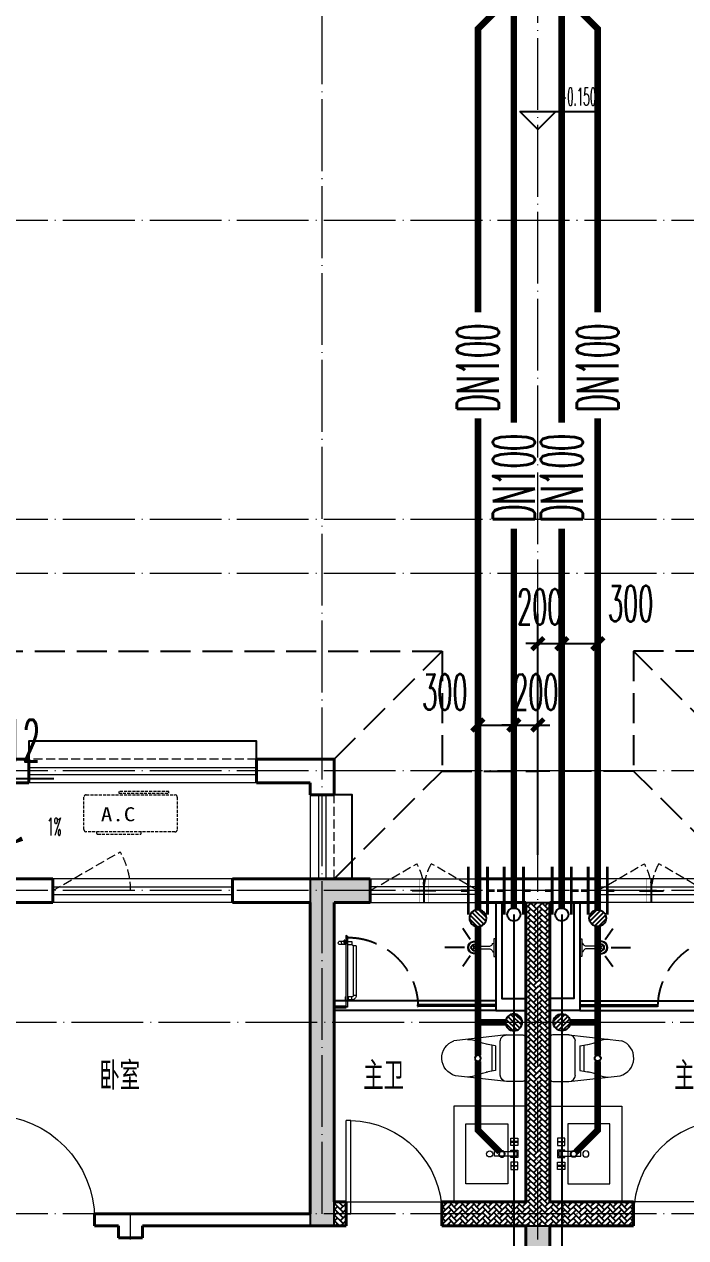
# Model space of a CAD drawing. Extents: x 27938 to 1042331, y -235042 to 1535213.
# Drawn here: x 702529 to 708052, y 679657 to 689796 of the extents above; entities that cross this region are included whole.
import ezdxf

# ---------------------------------------------------------------- set-up
doc = ezdxf.new("R2010")
doc.units = 0
doc.header["$LTSCALE"] = 1000
doc.header["$MEASUREMENT"] = 0
doc.linetypes.add('DASH', pattern=[0.35, 0.25, -0.1])
doc.linetypes.add('DOTE', pattern=[2.42, 2, -0.2, 0.02, -0.2])
for name, color, linetype in [('$RECOVER_210609100354-32', 7, 'Continuous'), ('COLUMN', 9, 'Continuous'), ('DIM_ELEV', 3, 'Continuous'), ('DIM_凝结', 3, 'Continuous'), ('DIM_污水', 3, 'Continuous'), ('EQUIP_地漏', 7, 'Continuous'), ('EQUIP_污水', 7, 'Continuous'), ('IP-bath&kitchen-JOHNSON', 4, 'Continuous'), ('P-bath&kitchen-JOHNSON', 4, 'Continuous'), ('PIPE-污水', 2, 'W'), ('PUB_TEXT', 4, 'Continuous'), ('TEXT_污水', 7, 'Continuous'), ('TWT_DIM', 3, 'Continuous'), ('VALVE_污水', 7, 'Continuous'), ('VPIPE-污水', 2, 'W'), ('保温', 6, 'Continuous'), ('卫生间', 6, 'Continuous'), ('机电标识类', 1, 'Continuous'), ('看线', 251, 'Continuous')]:
    doc.layers.add(name, color=color, linetype=linetype)
for name, color, linetype, lineweight in [('DOTE', 19, 'DOTE', 9), ('LVTRY', 1, 'Continuous', 13), ('PUB_HATCH', 8, 'Continuous', 9), ('WALL', 9, 'Continuous', 40), ('WINDOW', 8, 'Continuous', 15), ('平面-排水沟', 86, 'Continuous', 15), ('平面-栏杆', 135, 'Continuous', 15), ('平面-看线', 45, 'Continuous', 15), ('平面-空调室内机', 176, 'Continuous', 9), ('平面-空调预留孔', 173, 'Continuous', 15), ('空调', 76, 'Continuous', 13)]:
    doc.layers.add(name, color=color, linetype=linetype, lineweight=lineweight)
doc.styles.add('_TCH_DIM', font='SIMPLEX.shx', dxfattribs={"width": 0.6, "oblique": 10, "bigfont": 'hztxt.shx'})
doc.styles.add('_TCH_DIM_T3', font='SIMPLEX.shx', dxfattribs={"width": 0.494118, "bigfont": 'GBCBIG.shx'})
doc.styles.add('_TWT_PIPEDN', font='SIMPLEX.shx', dxfattribs={"width": 0.6, "oblique": 10, "height": 3, "bigfont": 'HZTXT.shx'})
doc.styles.add('_TWT_SERIAL', font='simplex.shx', dxfattribs={"width": 0.6, "oblique": 10, "height": 3, "bigfont": 'aadri.shx'})
doc.styles.get("Standard").update_dxf_attribs({"font": 'gbenor.shx', "bigfont": 'gbcbig.shx'})
doc.styles.add('黑体', font='simhei.ttf')
doc.linetypes.add('W', pattern='A,3,-0.2,["W",Standard,S=0.25,R=0,X=-0.1,Y=-0.115],-0.2', length=3.4)
doc.dimstyles.new('_TWT_ARCH&&100', dxfattribs={"dimtxt": 297.5, "dimasz": 100, "dimexe": 250, "dimexo": 300, "dimgap": 126.25, "dimtad": 1, "dimdec": 0, "dimzin": 0, "dimdsep": 46, "dimtxsty": '_TCH_DIM_T3', "dimblk": 'ARCHTICK', "dimcen": 0.09, "dimclrt": 7, "dimazin": 2, "dimtfac": 1, "dimtdec": 0, "dimtix": 1, "dimtmove": 2, "dimatfit": 3, "dimfxl": 1, "dimtolj": 1, "dimtzin": 0, "dimarcsym": 0})

# ---------------------------------------------------------------- blocks, each defined once
blk = doc.blocks.new('rrrrrrrrrrrra')
at = {"color": 0}
for p, q in [((-112, 459), (-112, 324)), ((253, 484), (-87, 484)), ((278, 324), (278, 459)), ((-112, 324), (-64, -103)), ((278, 324), (228, -116)), ((-59, 271), (224, 271)), ((-21, 232), (-34, 154)), ((186, 232), (-21, 232)), ((186, 232), (199, 154)), ((191, 200), (-26, 200))]:
    blk.add_line(p, q, dxfattribs=at)
for centre, radius, start, end in [((-87, 459), 25, 90, 180), ((253, 459), 25, 0, 90), ((-59, 324), 53.3, 180, 270), ((224, 324), 53.3, 270, 0), ((-323, 210), 294, 333.5369, 351.4828), ((488, 210), 294, 188.5172, 206.4631), ((149, -3), 224, 158.5202, 180), ((16, -3), 224, 0, 21.4798), ((84, -64), 153, 195.0773, 340.1181)]:
    blk.add_arc(centre, radius, start, end, dxfattribs=at)
blk = doc.blocks.new('A$C1E0F638F')
at = {"color": 0}
for points in [[(500, 435), (500, 85), (0, 85), (0, 435)], [(270, 30), (230, 30), (230, 195), (270, 195)], [(120, 0), (180, 0), (180, 60), (120, 60)], [(147, 55), (153, 55), (153, 5), (147, 5)], [(230, 30), (270, 30), (270, 10), (230, 10)], [(380, 0), (320, 0), (320, 60), (380, 60)], [(353, 55), (347, 55), (347, 5), (353, 5)]]:
    blk.add_lwpolyline(points, close=True, dxfattribs=at)
blk.add_lwpolyline([(270, 60), (280, 60), (280, 0), (220, 0), (220, 60), (230, 60)], dxfattribs=at)
blk.add_circle((250, 236), 26, dxfattribs=at)
blk = doc.blocks.new('135')
blk.add_hatch(color=0).paths.add_polyline_path([(5, 2), (4, -1), (-5, 2), (-4, 5)])
at = {"color": 0}
for p, q in [((-6, 19), (-3, 19)), ((-3, 19), (-6, 19)), ((-6, 3), (5, -2)), ((-6, 3), (-5, 3)), ((-5, 11), (-5, 31)), ((5, 11), (-5, 11)), ((5, 10), (-5, 10)), ((-5, 3), (-4, 6)), ((-4, 6), (5, 2)), ((0, 0), (0, 39)), ((6, 19), (3, 19)), ((3, 19), (6, 19)), ((4, -1), (5, 2)), ((5, 11), (5, 32)), ((4, -1), (6, -2))]:
    blk.add_line(p, q, dxfattribs=at)
for centre, radius, start, end in [((6, 16), 13.5, 151.0147, 204.8403), ((13, 4), 20.5, 163.0924, 182.0012), ((-6, 4), 1, 184.2275, 248.4661), ((-5, 22), 0.5, 335.7643, 151.0147), ((4, 18), 9.42, 155.7643, 171.9773), ((9, 15), 14.6, 166.278, 198.0953), ((14, 4), 19.5, 163.7443, 182.5269), ((-5, 3), 0.5, 181.9385, 247.2597), ((5, 22), 0.5, 29.8425, 204.574), ((-6, 17), 11.7, 10.475, 24.574), ((-6, 15), 12.4, 338.6449, 16.0476), ((29, 7), 24, 172.9439, 199.2318), ((-6, 16), 13.4, 334.9111, 29.8425), ((26, 6), 20.6, 169.1454, 199.9526), ((6, -1), 1.17, 247.4597, 19.9526), ((6, -1), 0.5, 247.4597, 19.2318)]:
    blk.add_arc(centre, radius, start, end, dxfattribs=at)
blk.add_open_spline([(-5, 31), (-4, 31), (-2, 33), (1, 29), (3, 31), (5, 32)], degree=3, knots=[0, 0, 0, 0, 3.066329, 6.218313, 11.124135, 11.124135, 11.124135, 11.124135], dxfattribs=at)
blk = doc.blocks.new('SDFAWERAWER')
at = {"layer": 'LVTRY', "color": 0}
for p, q in [((593941, -1242210), (593784, -1242595)), ((593965, -1242220), (593807, -1242604)), ((593941, -1242210), (593965, -1242220)), ((593988, -1242191), (593978, -1242214)), ((594007, -1242226), (593978, -1242214)), ((594017, -1242203), (593988, -1242191)), ((594016, -1242220), (594027, -1242193)), ((594016, -1242220), (594022, -1242223)), ((594026, -1242204), (594018, -1242222)), ((594018, -1242222), (594021, -1242220)), ((594025, -1242211), (594021, -1242220)), ((594023, -1242221), (594022, -1242223)), ((594022, -1242223), (594024, -1242222)), ((594023, -1242211), (594030, -1242194)), ((594024, -1242221), (594024, -1242222)), ((594025, -1242211), (594031, -1242197)), ((594027, -1242193), (594033, -1242195)), ((594028, -1242234), (594078, -1242255)), ((594030, -1242194), (594031, -1242197)), ((594032, -1242197), (594033, -1242195)), ((594033, -1242195), (594034, -1242197)), ((594034, -1242198), (594034, -1242197)), ((594047, -1242201), (594036, -1242229)), ((594036, -1242229), (594039, -1242230)), ((594037, -1242211), (594088, -1242232)), ((594039, -1242230), (594045, -1242214)), ((594039, -1242230), (594042, -1242228)), ((594042, -1242228), (594051, -1242205)), ((594050, -1242202), (594043, -1242218)), ((594047, -1242201), (594050, -1242202)), ((594050, -1242202), (594051, -1242205)), ((594057, -1242246), (594067, -1242223)), ((593784, -1242595), (593807, -1242604)), ((593803, -1242641), (593813, -1242618)), ((593803, -1242641), (593833, -1242653)), ((593813, -1242618), (593842, -1242630)), ((593842, -1242630), (593833, -1242653)), ((593834, -1242656), (593833, -1242653)), ((593845, -1242629), (593834, -1242656)), ((593836, -1242657), (593834, -1242656)), ((593848, -1242630), (593836, -1242657)), ((593845, -1242629), (593842, -1242630)), ((593848, -1242630), (593845, -1242629)), ((593847, -1242662), (593858, -1242634)), ((593847, -1242662), (593850, -1242663)), ((593850, -1242663), (593861, -1242635)), ((593852, -1242662), (593862, -1242637)), ((593858, -1242634), (593861, -1242635)), ((593861, -1242635), (593862, -1242637))]:
    blk.add_line(p, q, dxfattribs=at)
blk.add_lwpolyline([(593823, -1242717), (594046, -1242174), (594037, -1242170), (593814, -1242713)], close=True, dxfattribs=at)
blk.add_arc((594075, -1242240), 15.3, 281.7932, 33.7019, dxfattribs=at)
for centre, major_axis, start_param, end_param in [((593974, -1242224), (3.93, 9.6), 0, 1.570796), ((593817, -1242608), (13.5, 33.1), 1.570796, 3.141593), ((593817, -1242608), (3.93, 9.6), 1.570796, 3.141593)]:
    blk.add_ellipse(centre, major_axis=major_axis, ratio=1, start_param=start_param, end_param=end_param, dxfattribs=at)
at = {"layer": 'P-bath&kitchen-JOHNSON', "color": 0, "linetype": 'DASH'}
blk.add_arc((593810, -1242714), 586, 67.5369, 157.1325, dxfattribs=at)
at = {"layer": 'LVTRY', "color": 8, "xscale": -1, "rotation": 157.7329157530927}
blk.add_blockref('135', (594045, -1242162), dxfattribs=at)
blk = doc.blocks.new('A$C5DCB2F21')
at = {"layer": 'IP-bath&kitchen-JOHNSON', "color": 0}
for p, q in [((-68, -213), (-158, -275)), ((0, -261), (0, -425)), ((68, -213), (158, -275))]:
    blk.add_line(p, q, dxfattribs=at)
for centre, major_axis, ratio, start_param, end_param in [((0, -179), (-51, 0), 0.990052, -1.36297, 4.504563), ((0, -178), (-26.8, 0), 0.994812, -1.167677, 4.309269)]:
    blk.add_ellipse(centre, major_axis=major_axis, ratio=ratio, start_param=start_param, end_param=end_param, dxfattribs=at)
at = {"layer": 'LVTRY', "color": 0}
for p, q in [((74, 0), (-74, 0)), ((-10, -174), (-10, -49)), ((11, -174), (11, -49))]:
    blk.add_line(p, q, dxfattribs=at)
blk.add_lwpolyline([(74, 0), (74, -16), (-74, -16), (-74, 0)], dxfattribs=at)
for points in [[(-26, -31, -0.364142), (-38, -16, -0.020495)], [(-10, -49, 0.214893), (-26, -31, 7.649644)], [(11, -49, -0.21439), (26, -31, -7.649644)], [(26, -31, 0.364142), (38, -16, 0.020495)]]:
    blk.add_lwpolyline(points, format="xyb", dxfattribs=at)
blk.add_arc((0, -174), 10.5, 180, 0, dxfattribs=at)
for centre, major_axis, ratio, start_param, end_param in [((0, -181), (53.6, 0), 0.987577, 1.76809, 7.656688), ((-12, -165), (0, 1.43), 0.85, -1.570796, 4.712389), ((-12, -189), (0, 1.43), 0.85, 4.712389, 10.995574), ((12, -165), (0, 1.43), 0.85, 4.712389, 10.995574), ((12, -189), (0, 1.43), 0.85, 4.712389, 10.995574)]:
    blk.add_ellipse(centre, major_axis=major_axis, ratio=ratio, start_param=start_param, end_param=end_param, dxfattribs=at)
blk = doc.blocks.new('fgdfsdfsfssfes')
at = {"layer": '$RECOVER_210609100354-32', "color": 8}
for points in [[(575944, 371358), (575944, 370458), (575694, 370458)], [(575894, 371358), (575894, 370558), (575694, 370558)]]:
    blk.add_lwpolyline(points, dxfattribs=at)
at = {"layer": 'IP-bath&kitchen-JOHNSON', "color": 8}
for p, q in [((575944, 370538), (577294, 370538)), ((575944, 370503), (576594, 370503)), ((575944, 370493), (576594, 370493)), ((576594, 370493), (576594, 370503)), ((577294, 370493), (577194, 370493)), ((577194, 370483), (577194, 370493)), ((575944, 370458), (577294, 370458)), ((577294, 370483), (577194, 370483))]:
    blk.add_line(p, q, dxfattribs=at)
at = {"layer": 'LVTRY', "color": 8}
blk.add_lwpolyline([(576294, 368858), (575694, 368858), (575694, 369658), (576294, 369658)], close=True, dxfattribs=at)
at = {"layer": 'IP-bath&kitchen-JOHNSON', "color": 8, "rotation": 22.25976934310711}
blk.add_blockref('SDFAWERAWER', (-443125, 1295644), dxfattribs=at)
at = {"layer": 'LVTRY', "color": 8, "rotation": 90.008488524447}
blk.add_blockref('A$C5DCB2F21', (575944, 370983), dxfattribs=at)
at = {"layer": 'LVTRY', "color": 8, "extrusion": (0, 0, -1), "xscale": -1, "zscale": -1, "rotation": 270}
blk.add_blockref('rrrrrrrrrrrra', (-576178, 369976), dxfattribs=at)
at = {"layer": 'LVTRY', "color": 8, "xscale": -1, "rotation": 270}
blk.add_blockref('A$C1E0F638F', (575759, 369009), dxfattribs=at)
blk = doc.blocks.new('HFHFHFHFTF')
at = {"layer": 'PUB_HATCH'}
blk.add_hatch(color=256, dxfattribs=at).paths.add_polyline_path([(559317, 373624), (559317, 373824), (558817, 373824), (558817, 370924), (559017, 370924), (559017, 373624)])
at = {"layer": 'COLUMN', "color": 8}
for p, q in [((559317, 373824), (558817, 373824)), ((558817, 373824), (558817, 370924)), ((559317, 373624), (559317, 373824)), ((559017, 370924), (559017, 373624)), ((559017, 373624), (559317, 373624)), ((558817, 370924), (559017, 370924))]:
    blk.add_line(p, q, dxfattribs=at)
blk = doc.blocks.new('dongkong')
at = {"color": 0}
blk.add_wipeout([(-603756, 210771), (-603756, 210571), (-603836, 210571), (-603836, 210771)], dxfattribs=at)
at = {"layer": '机电标识类', "color": 0, "linetype": 'DASH', "ltscale": 400}
for p, q in [((-603796, 210771), (-603796, 210571)), ((-603896, 210671), (-603696, 210671))]:
    blk.add_line(p, q, dxfattribs=at)
at = {"layer": '空调', "color": 0, "linetype": 'DASH', "const_width": 2}
blk.add_lwpolyline([(-603756, 210771), (-603756, 210571), (-603836, 210571), (-603836, 210771)], close=True, dxfattribs=at)
blk = doc.blocks.new('VDVDVDCZSCCS')
at = {"layer": '保温', "linetype": 'ByBlock', "ltscale": 10}
h = blk.add_hatch(dxfattribs=at)
h.set_pattern_fill('AR-HBONE', color=251, scale=55)
h.set_pattern_definition([(45, (0, 0), (0, 47.4157523), [100.584, -33.528]), (135, (23.708, 23.708), (3e-15, 47.4157523), [100.584, -33.528])])
h.paths.add_polyline_path([(559016, 370924), (559016, 371124), (559116, 371124), (559116, 370924)])
blk = doc.blocks.new('HFTHFFGHFH')
at = {"layer": 'DOTE', "linetype": 'DOTE', "ltscale": 0.3}
for p, q in [((558917, 602649), (558917, 612949)), ((560717, 594449), (560717, 612949)), ((587117, 610949), (534317, 610949)), ((587117, 608449), (534317, 608449)), ((587117, 607999), (534317, 607999)), ((587117, 606349), (534317, 606349)), ((587117, 605349), (534317, 605349)), ((534317, 604249), (587117, 604249)), ((587117, 602649), (534317, 602649)), ((557317, 594449), (557317, 602649))]:
    blk.add_line(p, q, dxfattribs=at)
blk = doc.blocks.new('A$C04040EB5')
at = {"layer": '保温', "linetype": 'ByBlock', "ltscale": 10}
h = blk.add_hatch(dxfattribs=at)
h.set_pattern_fill('AR-HBONE', color=251, scale=55)
h.set_pattern_definition([(45, (-445516.58, -596848.81), (0, 47.4157523), [100.584, -33.528]), (135, (-445492.87, -596825.102), (3e-15, 47.4157523), [100.584, -33.528])])
edge = h.paths.add_edge_path()
edge.add_line((200, 5000), (200, 7500))
edge.add_line((200, 7500), (0, 7500))
edge.add_line((0, 7500), (0, 5000))
edge.add_line((0, 5000), (200, 5000))
h = blk.add_hatch(dxfattribs=at)
h.set_pattern_fill('AR-HBONE', color=251, scale=55)
h.set_pattern_definition([(45, (-445516.58, -596848.81), (0, 47.4157523), [100.584, -33.528]), (135, (-445492.87, -596825.102), (3e-15, 47.4157523), [100.584, -33.528])])
edge = h.paths.add_edge_path()
edge.add_line((900, 4800), (900, 5000))
edge.add_line((900, 5000), (-700, 5000))
edge.add_line((-700, 5000), (-700, 4800))
edge.add_line((-700, 4800), (900, 4800))
at = {"layer": '保温', "linetype": 'Continuous', "ltscale": 10}
h = blk.add_hatch(dxfattribs=at)
h.set_pattern_fill('HEX', color=251, scale=10, angle=90, style=0)
h.set_pattern_definition([(90, (-503782.47, -516048.461), (-16.49778, 1e-15), [9.525, -19.05]), (210, (-503782.47, -516048.461), (8.24889, -14.2874966), [9.525, -19.05]), (150, (-503782.47, -516038.936), (-8.24889, -14.2874966), [9.525, -19.05])])
edge = h.paths.add_edge_path()
edge.add_line((200, 4800), (0, 4800))
edge.add_line((0, 4800), (0, 0))
edge.add_line((0, 0), (200, 0))
edge.add_line((200, 0), (200, 4800))
at = {"layer": '保温', "color": 251, "linetype": 'ByBlock', "ltscale": 10}
for p, q in [((0, 7500), (200, 7500)), ((0, 4800), (200, 4800)), ((0, 0), (200, 0))]:
    blk.add_line(p, q, dxfattribs=at)
blk = doc.blocks.new('BFBTCSD')
at = {"layer": '卫生间', "color": 159, "linetype": 'DASH', "true_color": 0x22346e}
for p, q in [((705117, 683657), (706017, 684557)), ((705117, 682657), (706017, 683557))]:
    blk.add_line(p, q, dxfattribs=at)
blk.add_lwpolyline([(696417, 689157), (698117, 689157), (698117, 684657), (697817, 684657), (697817, 683557), (699117, 683557), (699117, 684557), (706017, 684557), (706017, 683557), (706817, 683557)], dxfattribs=at)
blk = doc.blocks.new('gsergvr')
at = {"layer": '平面-空调预留孔', "color": 0, "linetype": 'DASH', "ltscale": 0.1}
for p, q in [((34075, 17176), (34075, 17166)), ((34085, 17156), (34438, 17156)), ((34448, 17166), (34448, 17176))]:
    blk.add_line(p, q, dxfattribs=at)
blk.add_lwpolyline([(34729, 17176), (33989, 17176, -0.414214), (33969, 17196), (33969, 17466, -0.414214), (33989, 17486), (34729, 17486, -0.414214), (34749, 17466), (34749, 17196, -0.414214)], format="xyb", close=True, dxfattribs=at)
blk.add_lwpolyline([(34679, 17515), (34260, 17515), (34260, 17500), (34679, 17500)], close=True, dxfattribs=at)
for centre, start, end in [((34085, 17166), 180, 270), ((34438, 17166), 270, 0)]:
    blk.add_arc(centre, 10, start, end, dxfattribs=at)
at = {"layer": '平面-空调预留孔', "color": 0, "linetype": 'DASH', "ltscale": 0.1, "style": '黑体', "width": 1.2}
blk.add_text('A.C', height=117, dxfattribs=at).set_placement((34111, 17265))
blk = doc.blocks.new('rtyryrtyeeretee')
at = {"layer": '平面-空调预留孔', "color": 8}
blk.add_blockref('gsergvr', (635673, 326706), dxfattribs=at)
blk = doc.blocks.new('_ArchTick')
at = {"color": 0, "linetype": 'ByBlock', "const_width": 0.4}
blk.add_lwpolyline([(-0.5, -0.5), (0.5, 0.5)], dxfattribs=at)
blk = doc.blocks.new('*D148')
at = {"layer": 'Defpoints', "color": 0}
for p in [(707017, 684621), (706817, 682557), (707017, 682557)]:
    blk.add_point(p, dxfattribs=at)
at = {"layer": 'TWT_DIM', "color": 0, "lineweight": -2}
for p, q in [((706817, 682857), (706817, 684871)), ((707017, 682857), (707017, 684871)), ((706817, 684621), (706717, 684621)), ((706817, 684621), (707017, 684621)), ((707017, 684621), (707117, 684621))]:
    blk.add_line(p, q, dxfattribs=at)
at = {"layer": 'TWT_DIM', "color": 0, "lineweight": -2, "xscale": 100, "yscale": 100, "zscale": 100}
for p, rotation in [((706817, 684621), 359.9997067885291), ((707017, 684621), 179.9997067885291)]:
    blk.add_blockref('_ArchTick', p, dxfattribs=dict(at, rotation=rotation))
at = {"layer": 'TWT_DIM', "color": 7, "insert": (706833, 684929), "char_height": 297.5, "attachment_point": 5, "rotation": 359.9997, "style": '_TCH_DIM_T3'}
blk.add_mtext('\\A1;200', dxfattribs=at)
blk = doc.blocks.new('*D149')
at = {"layer": 'Defpoints', "color": 0}
for p in [(707317, 684621), (707017, 682557), (707317, 682557)]:
    blk.add_point(p, dxfattribs=at)
at = {"layer": 'TWT_DIM', "color": 0, "lineweight": -2}
for p, q in [((707017, 682857), (707017, 684871)), ((707317, 682857), (707317, 684871)), ((707017, 684621), (707317, 684621))]:
    blk.add_line(p, q, dxfattribs=at)
at = {"layer": 'TWT_DIM', "color": 0, "lineweight": -2, "xscale": 100, "yscale": 100, "zscale": 100}
for p, rotation in [((707017, 684621), 179.9997067885467), ((707317, 684621), 359.9997067885467)]:
    blk.add_blockref('_ArchTick', p, dxfattribs=dict(at, rotation=rotation))
at = {"layer": 'TWT_DIM', "color": 7, "insert": (707592, 684956), "char_height": 297.5, "attachment_point": 5, "rotation": 359.9997, "style": '_TCH_DIM_T3'}
blk.add_mtext('\\A1;300', dxfattribs=at)
blk = doc.blocks.new('*D160')
at = {"layer": 'Defpoints', "color": 0}
for p in [(706817, 683941), (706617, 682557), (706817, 682557)]:
    blk.add_point(p, dxfattribs=at)
at = {"layer": 'TWT_DIM', "color": 0, "lineweight": -2}
for p, q in [((706617, 682857), (706617, 684191)), ((706817, 682857), (706817, 684191)), ((706617, 683941), (706517, 683941)), ((706617, 683941), (706817, 683941)), ((706817, 683941), (706917, 683941))]:
    blk.add_line(p, q, dxfattribs=at)
at = {"layer": 'TWT_DIM', "color": 0, "lineweight": -2, "xscale": 100, "yscale": 100, "zscale": 100}
for p, rotation in [((706617, 683941), 0.0002932218094731098), ((706817, 683941), 180.0002932218095)]:
    blk.add_blockref('_ArchTick', p, dxfattribs=dict(at, rotation=rotation))
at = {"layer": 'TWT_DIM', "color": 7, "insert": (706800, 684216), "char_height": 297.5, "attachment_point": 5, "rotation": 0.0003, "style": '_TCH_DIM_T3'}
blk.add_mtext('\\A1;200', dxfattribs=at)
blk = doc.blocks.new('*D161')
at = {"layer": 'Defpoints', "color": 0}
for p in [(706617, 683941), (706316, 682557), (706617, 682557)]:
    blk.add_point(p, dxfattribs=at)
at = {"layer": 'TWT_DIM', "color": 0, "lineweight": -2}
for p, q in [((706316, 682857), (706316, 684191)), ((706617, 682857), (706617, 684191)), ((706316, 683941), (706617, 683941))]:
    blk.add_line(p, q, dxfattribs=at)
at = {"layer": 'TWT_DIM', "color": 0, "lineweight": -2, "xscale": 100, "yscale": 100, "zscale": 100}
for p, rotation in [((706316, 683941), 180.000293221811), ((706617, 683941), 0.0002932218109682866)]:
    blk.add_blockref('_ArchTick', p, dxfattribs=dict(at, rotation=rotation))
at = {"layer": 'TWT_DIM', "color": 7, "insert": (706041, 684216), "char_height": 297.5, "attachment_point": 5, "rotation": 0.0003, "style": '_TCH_DIM_T3'}
blk.add_mtext('\\A1;300', dxfattribs=at)
blk = doc.blocks.new('$WINLIB2D$00000001')
at = {"color": 0}
for points in [[(-0.5, 0.5), (-0.5, -0.5)], [(-0.5, 0.5), (0.5, 0.5)], [(0.5, -0.5), (0.5, 0.5)], [(0.5, 0.1667), (-0.5, 0.1667)], [(0.5, -0.1667), (-0.5, -0.1667)], [(-0.5, -0.5), (0.5, -0.5)]]:
    blk.add_lwpolyline(points, dxfattribs=at)
blk = doc.blocks.new('$DorLib2D$00000001')
for p, q in [((0.45, 0.975), (0.5, 0.975)), ((0.45, 0), (0.45, 0.975)), ((0.5, 0), (0.5, 0.975)), ((0.5, 0), (0.45, 0))]:
    blk.add_line(p, q)
at = {"lineweight": 13}
blk.add_arc((0.475, 0), 0.975, 91.4693, 180, dxfattribs=at)
blk = doc.blocks.new('$TwtSys$00000141')
for p, q in [((-141, 12), (-15, 138)), ((-141, 12), (-15, 138)), ((-131, -53), (53, 131)), ((-131, -53), (53, 131)), ((-100, -100), (100, 100)), ((-100, -100), (100, 100)), ((-49, -131), (131, 49)), ((-49, -131), (131, 49)), ((17, -138), (138, -17)), ((17, -138), (138, -17))]:
    blk.add_line(p, q)
blk.add_circle((0, 0), 141)
blk.add_circle((0, 0), 141)
blk = doc.blocks.new('$TwtSys$00000147')
blk.add_circle((0, 0, 0), 25)
blk = doc.blocks.new('$VALVE$00000553')
at = {"const_width": 30}
for points in [[(0, 100), (0, 175)], [(0, 100), (-250, 100), (-250, 100)], [(0, 100), (250, 100), (250, 100)], [(-250, -100), (-250, -100), (0, -100)], [(250, -100), (250, -100), (0, -100)], [(0, -175), (0, -100)]]:
    blk.add_lwpolyline(points, dxfattribs=at)

msp = doc.modelspace()

# ---------------------------------------------------------------- hatches: boundary and pattern name
at = {"layer": 'PIPE-污水'}
for points in [[(706316.5, 689757.1), (706297, 689776.5), (706289, 689768.5)], [(706316.5, 689757.1), (706289, 689757.1), (706289, 689768.5)], [(707316.7, 689757.1), (707336.1, 689776.5), (707344.2, 689768.5)], [(707316.7, 689757.1), (707344.2, 689757.1), (707344.2, 689768.5)], [(706316.5, 680557.2), (706289, 680557.2), (706289, 680545.8)], [(706316.5, 680557.2), (706297, 680537.7), (706289, 680545.8)], [(707316.7, 680557.2), (707344.2, 680557.2), (707344.2, 680545.8)], [(707316.7, 680557.2), (707336.1, 680537.7), (707344.2, 680545.8)]]:
    msp.add_hatch(color=256, dxfattribs=at).paths.add_polyline_path(points)

# ---------------------------------------------------------------- linework, layer by layer
at = {"layer": 'DIM_ELEV', "color": 8}
for p, q in [((706816.6, 688917.2), (706666.6, 689067.2)), ((706666.6, 689067.2), (707331.5, 689067.2)), ((706816.6, 688917.2), (706966.6, 689067.2))]:
    msp.add_line(p, q, dxfattribs=at)
at = {"layer": 'DIM_凝结'}
msp.add_line((701786.6, 683495.3), (702776.1, 683495.3), dxfattribs=at)
at = {"layer": 'DIM_污水'}
for p, q in [((706616.6, 682357.2), (706616.6, 679151.6)), ((707016.6, 682357.2), (707016.6, 679164.2))]:
    msp.add_line(p, q, dxfattribs=at)
at = {"layer": 'PIPE-污水', "const_width": 55}
for points in [[(706533.7, 689974.3), (706316.5, 689757.1)], [(707099.4, 689974.3), (707316.7, 689757.1)], [(706616.6, 686468.9), (706616.6, 689910.8)], [(707016.6, 686468.9), (707016.6, 689910.8)], [(706316.5, 687389.5), (706316.5, 689757.1)], [(707316.7, 687389.5), (707316.7, 689757.1)], [(706316.5, 682397.7), (706316.5, 686503.5)], [(707316.7, 682397.7), (707316.7, 686503.5)], [(706616.6, 682412.2), (706616.6, 685582.9)], [(707016.6, 682412.2), (707016.6, 685582.9)], [(706316.5, 681457.1), (706316.5, 682256.7)], [(707316.7, 681457.1), (707316.7, 682256.7)], [(706316.5, 681182), (706316.5, 681457.1)], [(706546.1, 681456.9), (706316.5, 681457.1)], [(707087.1, 681456.9), (707316.7, 681457.1)], [(707316.7, 681182), (707316.7, 681457.1)], [(706316.5, 681132), (706316.5, 680557.2)], [(707316.7, 681132), (707316.7, 680557.2)], [(706498.8, 680374.8), (706316.5, 680557.2)], [(707134.4, 680374.8), (707316.7, 680557.2)]]:
    msp.add_lwpolyline(points, dxfattribs=at)
at = {"layer": 'VPIPE-污水'}
for centre in [(706616.6, 682357.2), (707016.6, 682357.2)]:
    msp.add_circle(centre, 55, dxfattribs=at)
at = {"layer": 'WALL', "color": 8}
for p, q in [((701916.6, 683657.2), (702566.6, 683657.2)), ((702566.6, 683657.2), (702566.6, 683457.2)), ((705116.6, 683657.2), (704466.6, 683657.2)), ((704466.6, 683457.2), (704466.6, 683657.2)), ((705116.6, 683657.2), (705116.6, 683357.2)), ((702116.6, 683457.2), (702566.6, 683457.2)), ((704916.6, 683457.2), (704466.6, 683457.2)), ((704916.6, 683457.2), (704916.6, 683357.2)), ((705116.6, 683357.2), (704916.6, 683357.2)), ((702766.7, 682657.2), (702016.6, 682657.2)), ((702766.7, 682457.2), (702766.7, 682657.2)), ((705016.6, 682657.2), (704266.7, 682657.2)), ((704266.7, 682657.2), (704266.7, 682457.2)), ((705416.6, 682657.2), (705016.6, 682657.2)), ((705416.6, 682457.2), (705416.6, 682657.2)), ((706816.6, 682657.2), (706316.6, 682657.2)), ((706316.6, 682657.2), (706316.6, 682457.2)), ((707316.6, 682657.2), (706816.6, 682657.2)), ((707316.6, 682457.2), (707316.6, 682657.2)), ((702116.6, 682457.2), (702766.7, 682457.2)), ((704266.7, 682457.2), (704916.6, 682457.2)), ((704916.6, 682457.2), (704916.6, 679857.2)), ((705116.6, 682457.2), (705116.6, 679957.2)), ((705116.6, 682457.2), (705416.6, 682457.2)), ((706316.6, 682457.2), (706716.6, 682457.2)), ((706716.6, 682457.2), (706716.6, 679957.2)), ((706916.6, 682457.2), (706916.6, 679957.2)), ((706916.6, 682457.2), (707316.6, 682457.2)), ((705216.6, 679957.2), (705116.6, 679957.2)), ((705216.6, 679757.2), (705216.6, 679957.2)), ((706716.6, 679957.2), (706016.6, 679957.2)), ((706016.6, 679957.2), (706016.6, 679757.2)), ((707616.6, 679957.2), (706916.6, 679957.2)), ((707616.6, 679757.2), (707616.6, 679957.2)), ((703416.6, 679857.2), (703116.6, 679857.2)), ((703116.6, 679857.2), (703116.6, 679757.2)), ((703416.6, 679857.2), (704916.6, 679857.2)), ((703116.6, 679757.2), (703316.6, 679757.2)), ((703316.6, 679757.2), (703316.6, 679657.2)), ((703516.6, 679657.2), (703516.6, 679757.2)), ((703516.6, 679757.2), (705016.6, 679757.2)), ((705016.6, 679757.2), (705216.6, 679757.2)), ((706016.6, 679757.2), (706716.6, 679757.2)), ((706716.6, 679757.2), (706716.6, 674957.2)), ((706916.6, 679757.2), (707616.6, 679757.2)), ((706916.6, 679757.2), (706916.6, 674957.2)), ((703316.6, 679657.2), (703516.6, 679657.2))]:
    msp.add_line(p, q, dxfattribs=at)
at = {"layer": 'WINDOW'}
for p, q in [((705216.6, 679957.2), (706016.6, 679957.2)), ((708416.6, 679957.2), (707616.6, 679957.2))]:
    msp.add_line(p, q, dxfattribs=at)
at = {"layer": 'WINDOW', "color": 8, "linetype": 'DASH', "ltscale": 0.3}
msp.add_lwpolyline([(702766.7, 682557.2), (703329.8, 682881.8, -0.1314846), (703416.7, 682557.2)], format="xyb", dxfattribs=at)
at = {"layer": '平面-排水沟', "color": 8}
msp.add_lwpolyline([(702662.7, 683064, 0, 0, 0), (702376.6, 682927.1, 0, 40, 0), (702512, 682991.9, 0, 0, 0)], format="xyseb", dxfattribs=at)
at = {"layer": '平面-栏杆', "color": 8}
for points in [[(702566.6, 683587.2), (704466.6, 683587.5)], [(702566.6, 683527.2), (704466.6, 683527.5)], [(704986.3, 683357.2), (704986.6, 682657.2)], [(705046.3, 683357.2), (705046.6, 682657.2)]]:
    msp.add_lwpolyline(points, dxfattribs=at)
at = {"layer": '平面-看线', "color": 8, "linetype": 'DASH', "ltscale": 0.3}
msp.add_line((705116.6, 682657.2), (705116.3, 683357.2), dxfattribs=at)
msp.add_lwpolyline([(704466.6, 683657.2), (702566.6, 683657.2)], dxfattribs=at)
at = {"layer": '平面-看线', "color": 8}
for points in [[(704466.6, 683457.2), (702566.6, 683457.2)], [(704916.3, 683357.2), (704916.6, 682657.2)]]:
    msp.add_lwpolyline(points, dxfattribs=at)
at = {"layer": '看线', "color": 8, "ltscale": 0.5}
for points in [[(704466.6, 683657.2), (704466.6, 683807.2), (702566.6, 683807.2), (702566.6, 683657.2)], [(705266.3, 682657.2), (705266.3, 683357.2), (705116.3, 683357.2)]]:
    msp.add_lwpolyline(points, dxfattribs=at)

# ---------------------------------------------------------------- block references
at = {"color": 8}
for name, p in [('HFHFHFHFTF', (146100, 308833.4)), ('rtyryrtyeeretee', (33384.7, 339166.1)), ('VDVDVDCZSCCS', (146100, 308833.4)), ('fgdfsdfsfssfes', (131222.9, 311098.8))]:
    msp.add_blockref(name, p, dxfattribs=at)
at = {"color": 8, "xscale": -1}
msp.add_blockref('fgdfsdfsfssfes', (1282410.3, 311098.8), dxfattribs=at)
at = {"layer": 'EQUIP_地漏', "xscale": 0.5, "yscale": -0.5, "zscale": 0.5}
for p in [(706316.5, 682327.2), (706616.6, 681456.9)]:
    msp.add_blockref('$TwtSys$00000141', p, dxfattribs=at)
at = {"layer": 'EQUIP_地漏', "xscale": 0.5, "yscale": 0.5, "zscale": 0.5}
for p, rotation in [((707316.7, 682327.2), 180.0000000103551), ((707016.6, 681456.9), 180)]:
    msp.add_blockref('$TwtSys$00000141', p, dxfattribs=dict(at, rotation=rotation))
at = {"layer": 'EQUIP_污水', "yscale": -1, "rotation": 180}
for p in [(706316.5, 681157), (706516.5, 680357.2)]:
    msp.add_blockref('$TwtSys$00000147', p, dxfattribs=at)
at = {"layer": 'EQUIP_污水'}
for p in [(707316.7, 681157), (707116.7, 680357.2)]:
    msp.add_blockref('$TwtSys$00000147', p, dxfattribs=at)
at = {"layer": 'VALVE_污水', "xscale": 0.8, "zscale": 0.8}
for p, yscale, rotation in [((706316.5, 682557.2), 0.8, 90), ((706616.6, 682557.2), 0.8, 90), ((707016.6, 682557.2), -0.8, 90.00000001035507), ((707316.7, 682557.2), -0.8, 90.00000001035507)]:
    msp.add_blockref('$VALVE$00000553', p, dxfattribs=dict(at, yscale=yscale, rotation=rotation))
at = {"layer": 'WINDOW'}
for name, p, xscale, yscale, zscale, rotation in [('$WINLIB2D$00000001', (703516.7, 682557.2), 1500, 200, 1500, 180.0000000002446), ('$DorLib2D$00000001', (702666.6, 679807.2), -900, 900, -900, 359.9999933050298), ('$DorLib2D$00000001', (705616.6, 679857.2), -800, 800, -800, 3.520335325242332e-09), ('$DorLib2D$00000001', (708016.6, 679857.2), -800, -800, -800, 179.9999999964797)]:
    msp.add_blockref(name, p, dxfattribs=dict(at, xscale=xscale, yscale=yscale, zscale=zscale, rotation=rotation))

# ---------------------------------------------------------------- texts
at = {"layer": 'DIM_ELEV', "color": 8, "style": '_TCH_DIM', "width": 0.423529}
msp.add_text('-0.150', height=148.75, dxfattribs=at).set_placement((706991.5, 689117.2))
at = {"layer": 'DIM_凝结', "color": 7, "style": '_TWT_SERIAL', "width": 0.48}
msp.add_text('NL-12', height=350, dxfattribs=at).set_placement((701904.1, 683635.3))
at = {"layer": 'PUB_TEXT', "color": 8}
for s, p in [('卧室', (703155.3, 680891.5)), ('主卫', (705360, 680891.5)), ('主卫', (707955.2, 680891.5))]:
    msp.add_text(s, height=236.31, dxfattribs=at).set_placement(p)
at = {"layer": 'TEXT_污水', "style": '_TWT_PIPEDN', "width": 0.48}
for p in [(706491.5, 686553.5), (707491.7, 686553.5), (706791.6, 685632.9), (707191.6, 685632.9)]:
    msp.add_text('DN100', height=350, rotation=90, dxfattribs=at).set_placement(p)
at = {"layer": '平面-排水沟', "color": 8, "style": '_TCH_DIM', "width": 0.423529}
msp.add_text('1%', height=148.75, dxfattribs=at).set_placement((702721.5, 683017.7))

# ---------------------------------------------------------------- dimensions: what is measured, and where the dimension line sits
at = {"layer": 'TWT_DIM'}
for base, p1, p2, angle, picture, middle in [((707016.6, 684620.9), (706816.6, 682557.2), (707016.6, 682557.2), 359.99971, '*D148', (706833.5, 684929.4)), ((706816.6, 683941.2), (706616.6, 682557.2), (706816.6, 682557.2), 0.00029, '*D160', (706799.7, 684216.2))]:
    dim = msp.add_linear_dim(base=base, p1=p1, p2=p2, angle=angle, dimstyle='_TWT_ARCH&&100', dxfattribs=at)
    dim.commit()
    dim.dimension.update_dxf_attribs({"geometry": picture, "text_midpoint": middle, "dimtype": 129})

# ---------------------------------------------------------------- next in the draw order: block references
at = {"layer": '平面-空调室内机', "color": 8, "ltscale": 0.3, "rotation": 180}
msp.add_blockref('dongkong', (102070.5, 893228.1), dxfattribs=at)
at = {"layer": '平面-空调室内机', "color": 8, "ltscale": 0.3, "xscale": -1, "rotation": 180}
msp.add_blockref('dongkong', (1311562.6, 893228.1), dxfattribs=at)

# ---------------------------------------------------------------- next in the draw order: linework, layer by layer
at = {"layer": 'WINDOW', "color": 8, "linetype": 'DASH', "ltscale": 0.3}
for points in [[(705416.6, 682557.2), (705806.3, 682782.1, -0.1316053), (705866.6, 682557.2)], [(706316.6, 682557.2), (705926.8, 682782.1, 0.1316053), (705866.6, 682557.2)], [(707316.6, 682557.2), (707706.3, 682782.1, -0.1316053), (707766.6, 682557.2)], [(708216.6, 682557.2), (707826.8, 682782.1, 0.1316053), (707766.6, 682557.2)]]:
    msp.add_lwpolyline(points, format="xyb", dxfattribs=at)

# ---------------------------------------------------------------- next in the draw order: block references
msp.add_blockref('HFTHFFGHFH', (146100, 77208.4))
at = {"color": 8}
for name, p in [('BFBTCSD', (0, 0)), ('A$C04040EB5', (706716.6, 674957.2))]:
    msp.add_blockref(name, p, dxfattribs=at)
at = {"color": 8, "xscale": -1}
msp.add_blockref('BFBTCSD', (1413633.2, 0), dxfattribs=at)
at = {"layer": 'WINDOW', "xscale": -900, "zscale": -900}
for p, yscale, rotation in [((705866.6, 682557.2), 200, 180.0000000002446), ((707766.6, 682557.2), -200, 359.9999999997555)]:
    msp.add_blockref('$WINLIB2D$00000001', p, dxfattribs=dict(at, yscale=yscale, rotation=rotation))

# ---------------------------------------------------------------- next in the draw order: dimensions: what is measured, and where the dimension line sits
at = {"layer": 'TWT_DIM'}
for base, p1, p2, angle, picture, middle in [((707316.7, 684620.9), (707016.6, 682557.2), (707316.7, 682557.2), 359.99971, '*D149', (707591.9, 684956.1)), ((706616.6, 683941.2), (706316.5, 682557.2), (706616.6, 682557.2), 0.00029, '*D161', (706041.2, 684216.2))]:
    dim = msp.add_linear_dim(base=base, p1=p1, p2=p2, angle=angle, dimstyle='_TWT_ARCH&&100', dxfattribs=at)
    dim.commit()
    dim.dimension.update_dxf_attribs({"geometry": picture, "text_midpoint": middle, "dimtype": 129})

doc.saveas('drawing.dxf')
